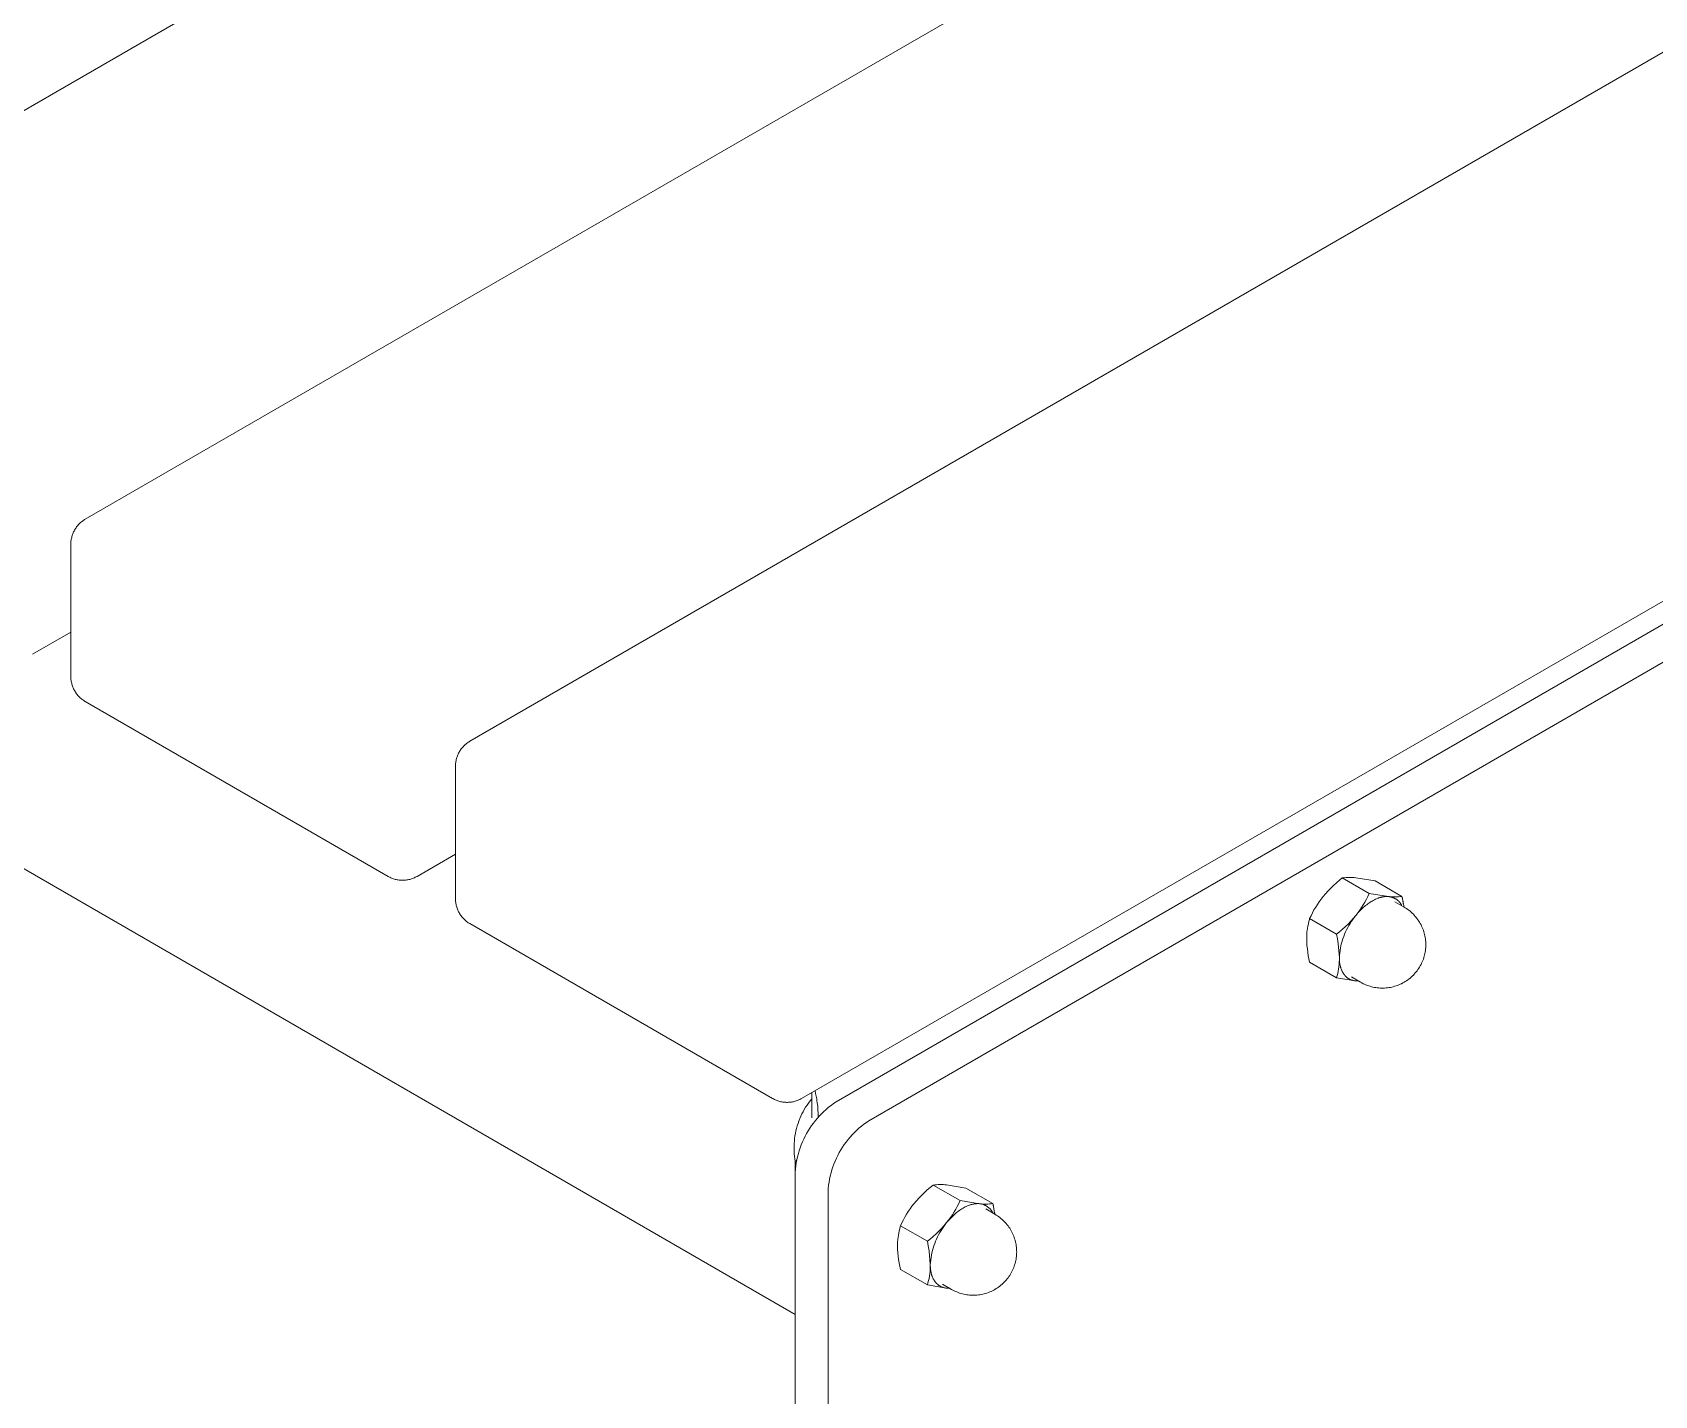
# Model space of a CAD drawing. Header units: millimetres. Extents: x -402 to 3954, y -41 to 3282.
# Drawn here: x 3569.5 to 3750.9, y 1122.4 to 1274.8 of the extents above; entities that cross this region are included whole.
import ezdxf

# ---------------------------------------------------------------- set-up
doc = ezdxf.new("R2010")
doc.units = ezdxf.units.MM
doc.layers.add('ZANO_R', color=7, linetype='Continuous', lineweight=0)

msp = doc.modelspace()

# ---------------------------------------------------------------- linework, layer by layer
at = {"layer": 'ZANO_R'}
for p, q in [((2840.56, 1601.57), (3654.8, 1131.47)), ((3532.42, 1245.19), (3733.69, 1361.4)), ((3575.41, 1220.37), (3776.69, 1336.57)), ((3618.41, 1195.54), (3819.69, 1311.74)), ((3856.77, 1271.81), (3655.5, 1155.6)), ((3659.37, 1155.24), (3860.64, 1271.44)), ((3864.3, 1269.33), (3663.03, 1153.12)), ((3574.02, 1218.74), (3574.06, 1218.84)), ((3574.06, 1218.84), (3574.1, 1218.94)), ((3574.1, 1218.94), (3574.15, 1219.04)), ((3574.15, 1219.04), (3574.2, 1219.13)), ((3574.2, 1219.13), (3574.26, 1219.23)), ((3574.26, 1219.23), (3574.32, 1219.32)), ((3574.32, 1219.32), (3574.38, 1219.41)), ((3574.38, 1219.41), (3574.44, 1219.5)), ((3574.44, 1219.5), (3574.51, 1219.59)), ((3574.51, 1219.59), (3574.58, 1219.67)), ((3574.58, 1219.67), (3574.65, 1219.75)), ((3574.65, 1219.75), (3574.73, 1219.83)), ((3574.73, 1219.83), (3574.8, 1219.91)), ((3574.8, 1219.91), (3574.88, 1219.98)), ((3574.88, 1219.98), (3574.97, 1220.05)), ((3574.97, 1220.05), (3575.05, 1220.12)), ((3575.05, 1220.12), (3575.14, 1220.19)), ((3575.14, 1220.19), (3575.23, 1220.25)), ((3575.23, 1220.25), (3575.32, 1220.31)), ((3575.32, 1220.31), (3575.41, 1220.37)), ((3573.8, 1217.78), (3573.81, 1217.89)), ((3573.8, 1217.67), (3573.8, 1217.78)), ((3573.8, 1217.56), (3573.8, 1217.67)), ((3573.8, 1202.77), (3573.8, 1217.56)), ((3573.81, 1217.89), (3573.83, 1218)), ((3573.83, 1218), (3573.84, 1218.11)), ((3573.84, 1218.11), (3573.86, 1218.22)), ((3573.86, 1218.22), (3573.89, 1218.32)), ((3573.89, 1218.32), (3573.91, 1218.43)), ((3573.91, 1218.43), (3573.95, 1218.53)), ((3573.95, 1218.53), (3573.98, 1218.64)), ((3573.98, 1218.64), (3574.02, 1218.74)), ((3573.8, 1207.74), (3569.5, 1205.26)), ((3573.8, 1202.67), (3573.8, 1202.77)), ((3573.8, 1202.56), (3573.8, 1202.67)), ((3573.81, 1202.45), (3573.8, 1202.56)), ((3573.83, 1202.34), (3573.81, 1202.45)), ((3573.84, 1202.23), (3573.83, 1202.34)), ((3573.86, 1202.12), (3573.84, 1202.23)), ((3573.89, 1202.02), (3573.86, 1202.12)), ((3573.91, 1201.91), (3573.89, 1202.02)), ((3573.95, 1201.81), (3573.91, 1201.91)), ((3573.98, 1201.7), (3573.95, 1201.81)), ((3574.02, 1201.6), (3573.98, 1201.7)), ((3574.06, 1201.5), (3574.02, 1201.6)), ((3574.1, 1201.4), (3574.06, 1201.5)), ((3574.15, 1201.3), (3574.1, 1201.4)), ((3574.2, 1201.2), (3574.15, 1201.3)), ((3574.26, 1201.11), (3574.2, 1201.2)), ((3574.32, 1201.02), (3574.26, 1201.11)), ((3574.38, 1200.93), (3574.32, 1201.02)), ((3574.44, 1200.84), (3574.38, 1200.93)), ((3574.51, 1200.75), (3574.44, 1200.84)), ((3574.58, 1200.67), (3574.51, 1200.75)), ((3574.65, 1200.59), (3574.58, 1200.67)), ((3574.73, 1200.51), (3574.65, 1200.59)), ((3574.8, 1200.43), (3574.73, 1200.51)), ((3574.88, 1200.36), (3574.8, 1200.43)), ((3574.97, 1200.29), (3574.88, 1200.36)), ((3575.05, 1200.22), (3574.97, 1200.29)), ((3575.14, 1200.15), (3575.05, 1200.22)), ((3575.23, 1200.09), (3575.14, 1200.15)), ((3575.32, 1200.03), (3575.23, 1200.09)), ((3575.41, 1199.97), (3575.32, 1200.03)), ((3609.26, 1180.43), (3575.41, 1199.97)), ((3617.97, 1195.23), (3618.05, 1195.3)), ((3618.05, 1195.3), (3618.14, 1195.36)), ((3618.14, 1195.36), (3618.23, 1195.42)), ((3618.23, 1195.42), (3618.32, 1195.48)), ((3618.32, 1195.48), (3618.41, 1195.54)), ((3616.86, 1193.39), (3616.89, 1193.5)), ((3616.89, 1193.5), (3616.91, 1193.6)), ((3616.91, 1193.6), (3616.94, 1193.71)), ((3616.94, 1193.71), (3616.98, 1193.81)), ((3616.98, 1193.81), (3617.02, 1193.91)), ((3617.02, 1193.91), (3617.06, 1194.01)), ((3617.06, 1194.01), (3617.1, 1194.11)), ((3617.1, 1194.11), (3617.15, 1194.21)), ((3617.15, 1194.21), (3617.2, 1194.31)), ((3617.2, 1194.31), (3617.26, 1194.4)), ((3617.26, 1194.4), (3617.32, 1194.5)), ((3617.32, 1194.5), (3617.38, 1194.59)), ((3617.38, 1194.59), (3617.44, 1194.68)), ((3617.44, 1194.68), (3617.51, 1194.76)), ((3617.51, 1194.76), (3617.58, 1194.85)), ((3617.58, 1194.85), (3617.65, 1194.93)), ((3617.65, 1194.93), (3617.72, 1195.01)), ((3617.72, 1195.01), (3617.8, 1195.08)), ((3617.8, 1195.08), (3617.88, 1195.16)), ((3617.88, 1195.16), (3617.97, 1195.23)), ((3616.8, 1192.96), (3616.81, 1193.07)), ((3616.8, 1192.85), (3616.8, 1192.96)), ((3616.8, 1192.74), (3616.8, 1192.85)), ((3616.8, 1177.95), (3616.8, 1192.74)), ((3616.81, 1193.07), (3616.83, 1193.17)), ((3616.83, 1193.17), (3616.84, 1193.28)), ((3616.84, 1193.28), (3616.86, 1193.39)), ((3616.8, 1182.91), (3612.5, 1180.43)), ((3609.36, 1180.38), (3609.26, 1180.43)), ((3609.46, 1180.33), (3609.36, 1180.38)), ((3609.56, 1180.28), (3609.46, 1180.33)), ((3609.66, 1180.24), (3609.56, 1180.28)), ((3609.76, 1180.2), (3609.66, 1180.24)), ((3609.86, 1180.16), (3609.76, 1180.2)), ((3609.97, 1180.13), (3609.86, 1180.16)), ((3610.07, 1180.1), (3609.97, 1180.13)), ((3610.18, 1180.07), (3610.07, 1180.1)), ((3610.28, 1180.05), (3610.18, 1180.07)), ((3610.39, 1180.03), (3610.28, 1180.05)), ((3610.5, 1180.02), (3610.39, 1180.03)), ((3610.61, 1180.01), (3610.5, 1180.02)), ((3610.72, 1180), (3610.61, 1180.01)), ((3610.83, 1180), (3610.72, 1180)), ((3610.94, 1180), (3610.83, 1180)), ((3611.05, 1180), (3610.94, 1180)), ((3611.16, 1180.01), (3611.05, 1180)), ((3611.26, 1180.02), (3611.16, 1180.01)), ((3611.37, 1180.03), (3611.26, 1180.02)), ((3611.48, 1180.05), (3611.37, 1180.03)), ((3611.59, 1180.07), (3611.48, 1180.05)), ((3611.69, 1180.1), (3611.59, 1180.07)), ((3611.8, 1180.13), (3611.69, 1180.1)), ((3611.9, 1180.16), (3611.8, 1180.13)), ((3612.01, 1180.2), (3611.9, 1180.16)), ((3612.11, 1180.24), (3612.01, 1180.2)), ((3612.21, 1180.28), (3612.11, 1180.24)), ((3612.31, 1180.33), (3612.21, 1180.28)), ((3612.4, 1180.38), (3612.31, 1180.33)), ((3612.5, 1180.43), (3612.4, 1180.38)), ((3714.37, 1178.82), (3714.67, 1179.13)), ((3714.67, 1179.13), (3714.98, 1179.43)), ((3714.98, 1179.43), (3715.3, 1179.72)), ((3715.3, 1179.72), (3715.63, 1180)), ((3715.63, 1180), (3715.96, 1180.26)), ((3715.96, 1180.26), (3716.15, 1180.29)), ((3718.97, 1178.53), (3715.96, 1180.26)), ((3716.15, 1180.29), (3716.34, 1180.3)), ((3716.34, 1180.3), (3716.52, 1180.32)), ((3716.52, 1180.32), (3716.71, 1180.32)), ((3716.71, 1180.32), (3716.9, 1180.32)), ((3716.9, 1180.32), (3717.09, 1180.32)), ((3717.09, 1180.32), (3717.28, 1180.31)), ((3717.28, 1180.31), (3717.47, 1180.29)), ((3717.47, 1180.29), (3719.62, 1179.94)), ((3719.62, 1179.94), (3722.63, 1178.2)), ((3616.8, 1177.84), (3616.8, 1177.95)), ((3616.8, 1177.73), (3616.8, 1177.84)), ((3616.81, 1177.62), (3616.8, 1177.73)), ((3616.83, 1177.51), (3616.81, 1177.62)), ((3616.84, 1177.41), (3616.83, 1177.51)), ((3616.86, 1177.3), (3616.84, 1177.41)), ((3616.89, 1177.19), (3616.86, 1177.3)), ((3616.91, 1177.09), (3616.89, 1177.19)), ((3712.98, 1176.99), (3713.17, 1177.3)), ((3713.17, 1177.3), (3713.37, 1177.59)), ((3713.37, 1177.59), (3713.59, 1177.89)), ((3713.59, 1177.89), (3713.81, 1178.18)), ((3713.81, 1178.18), (3714.08, 1178.5)), ((3714.08, 1178.5), (3714.37, 1178.82)), ((3718.29, 1177.25), (3718.1, 1176.94)), ((3718.48, 1177.56), (3718.29, 1177.25)), ((3718.45, 1177.08), (3718.57, 1177.18)), ((3718.65, 1177.88), (3718.48, 1177.56)), ((3718.57, 1177.18), (3718.69, 1177.27)), ((3718.81, 1178.2), (3718.65, 1177.88)), ((3718.69, 1177.27), (3718.81, 1177.37)), ((3718.97, 1178.53), (3718.81, 1178.2)), ((3718.81, 1177.37), (3718.93, 1177.45)), ((3718.93, 1177.45), (3719.05, 1177.53)), ((3721.12, 1178.18), (3718.97, 1178.53)), ((3719.05, 1177.53), (3719.17, 1177.61)), ((3719.17, 1177.61), (3719.29, 1177.68)), ((3719.29, 1177.68), (3719.42, 1177.75)), ((3719.42, 1177.75), (3719.54, 1177.82)), ((3719.54, 1177.82), (3719.66, 1177.88)), ((3719.66, 1177.88), (3719.78, 1177.93)), ((3719.78, 1177.93), (3719.9, 1177.98)), ((3719.9, 1177.98), (3719.96, 1178)), ((3719.96, 1178), (3720.02, 1178.02)), ((3720.02, 1178.02), (3720.08, 1178.04)), ((3720.08, 1178.04), (3720.14, 1178.06)), ((3720.14, 1178.06), (3720.2, 1178.08)), ((3720.2, 1178.08), (3720.26, 1178.09)), ((3720.26, 1178.09), (3720.32, 1178.11)), ((3720.32, 1178.11), (3720.37, 1178.12)), ((3720.37, 1178.12), (3720.43, 1178.13)), ((3720.43, 1178.13), (3720.49, 1178.14)), ((3720.49, 1178.14), (3720.54, 1178.15)), ((3720.54, 1178.15), (3720.6, 1178.16)), ((3720.6, 1178.16), (3720.65, 1178.17)), ((3720.65, 1178.17), (3720.71, 1178.17)), ((3720.71, 1178.17), (3720.76, 1178.18)), ((3720.76, 1178.18), (3720.82, 1178.18)), ((3720.82, 1178.18), (3720.87, 1178.18)), ((3720.87, 1178.18), (3720.92, 1178.18)), ((3720.92, 1178.18), (3720.97, 1178.18)), ((3720.97, 1178.18), (3721.02, 1178.18)), ((3721.02, 1178.18), (3721.07, 1178.18)), ((3721.07, 1178.18), (3721.12, 1178.18)), ((3721.31, 1178.16), (3721.12, 1178.18)), ((3721.12, 1178.18), (3721.19, 1178.17)), ((3721.19, 1178.17), (3721.25, 1178.16)), ((3721.25, 1178.16), (3721.31, 1178.15)), ((3721.5, 1178.15), (3721.31, 1178.16)), ((3721.31, 1178.15), (3721.37, 1178.14)), ((3721.37, 1178.14), (3721.43, 1178.12)), ((3721.43, 1178.12), (3721.49, 1178.11)), ((3721.49, 1178.11), (3721.55, 1178.09)), ((3721.69, 1178.14), (3721.5, 1178.15)), ((3721.55, 1178.09), (3721.6, 1178.07)), ((3721.6, 1178.07), (3721.66, 1178.05)), ((3721.66, 1178.05), (3721.72, 1178.02)), ((3721.88, 1178.14), (3721.69, 1178.14)), ((3721.72, 1178.02), (3721.77, 1178)), ((3721.77, 1178), (3721.83, 1177.97)), ((3721.83, 1177.97), (3721.88, 1177.94)), ((3722.86, 1177), (3721.84, 1177.6)), ((3722.07, 1178.15), (3721.88, 1178.14)), ((3721.88, 1177.94), (3721.93, 1177.91)), ((3721.93, 1177.91), (3721.99, 1177.88)), ((3721.99, 1177.88), (3722.04, 1177.84)), ((3722.04, 1177.84), (3722.09, 1177.8)), ((3722.25, 1178.16), (3722.07, 1178.15)), ((3722.09, 1177.8), (3722.13, 1177.77)), ((3722.13, 1177.77), (3722.18, 1177.73)), ((3722.18, 1177.73), (3722.23, 1177.69)), ((3722.23, 1177.69), (3722.27, 1177.64)), ((3722.44, 1178.18), (3722.25, 1178.16)), ((3722.27, 1177.64), (3722.31, 1177.6)), ((3722.31, 1177.6), (3722.35, 1177.55)), ((3722.35, 1177.55), (3722.39, 1177.5)), ((3722.39, 1177.5), (3722.43, 1177.46)), ((3722.43, 1177.46), (3722.47, 1177.41)), ((3722.63, 1178.2), (3722.44, 1178.18)), ((3722.47, 1177.41), (3722.5, 1177.36)), ((3722.5, 1177.36), (3722.53, 1177.3)), ((3722.53, 1177.3), (3722.56, 1177.25)), ((3722.56, 1177.25), (3722.59, 1177.2)), ((3722.59, 1177.2), (3722.62, 1177.14)), ((3722.63, 1178.2), (3722.65, 1178.1)), ((3722.66, 1178.03), (3722.65, 1178.1)), ((3722.66, 1178.03), (3722.67, 1177.99)), ((3722.68, 1177.95), (3722.67, 1177.99)), ((3722.68, 1177.95), (3722.69, 1177.88)), ((3722.7, 1177.86), (3722.69, 1177.88)), ((3722.7, 1177.86), (3722.72, 1177.77)), ((3722.73, 1177.69), (3722.72, 1177.77)), ((3722.73, 1177.69), (3722.74, 1177.66)), ((3722.75, 1177.61), (3722.74, 1177.66)), ((3722.75, 1177.61), (3722.78, 1177.41)), ((3722.79, 1177.36), (3722.78, 1177.41)), ((3722.79, 1177.36), (3722.83, 1177.14)), ((3722.83, 1177.11), (3722.83, 1177.14)), ((3722.83, 1177.11), (3722.84, 1177.07)), ((3616.94, 1176.98), (3616.91, 1177.09)), ((3616.98, 1176.88), (3616.94, 1176.98)), ((3617.02, 1176.77), (3616.98, 1176.88)), ((3617.06, 1176.67), (3617.02, 1176.77)), ((3617.1, 1176.57), (3617.06, 1176.67)), ((3617.15, 1176.48), (3617.1, 1176.57)), ((3617.2, 1176.38), (3617.15, 1176.48)), ((3617.26, 1176.28), (3617.2, 1176.38)), ((3617.32, 1176.19), (3617.26, 1176.28)), ((3617.38, 1176.1), (3617.32, 1176.19)), ((3617.44, 1176.01), (3617.38, 1176.1)), ((3617.51, 1175.93), (3617.44, 1176.01)), ((3617.58, 1175.84), (3617.51, 1175.93)), ((3617.65, 1175.76), (3617.58, 1175.84)), ((3617.72, 1175.68), (3617.65, 1175.76)), ((3617.8, 1175.6), (3617.72, 1175.68)), ((3617.88, 1175.53), (3617.8, 1175.6)), ((3617.97, 1175.46), (3617.88, 1175.53)), ((3618.05, 1175.39), (3617.97, 1175.46)), ((3618.14, 1175.33), (3618.05, 1175.39)), ((3618.23, 1175.26), (3618.14, 1175.33)), ((3712.16, 1175.13), (3712.21, 1175.38)), ((3712.21, 1175.38), (3712.28, 1175.63)), ((3712.28, 1175.65), (3712.3, 1175.71)), ((3712.28, 1175.63), (3712.28, 1175.65)), ((3712.3, 1175.71), (3712.46, 1176.04)), ((3712.3, 1175.71), (3715.31, 1173.97)), ((3712.46, 1176.04), (3712.62, 1176.36)), ((3712.62, 1176.36), (3712.79, 1176.68)), ((3712.79, 1176.68), (3712.98, 1176.99)), ((3716.9, 1175.42), (3716.6, 1175.11)), ((3716.83, 1175.18), (3716.98, 1175.41)), ((3717.19, 1175.73), (3716.9, 1175.42)), ((3716.98, 1175.41), (3717.13, 1175.63)), ((3717.13, 1175.63), (3717.3, 1175.85)), ((3717.47, 1176.06), (3717.19, 1175.73)), ((3717.3, 1175.85), (3717.47, 1176.06)), ((3717.69, 1176.35), (3717.47, 1176.06)), ((3717.47, 1176.06), (3717.57, 1176.18)), ((3717.57, 1176.18), (3717.67, 1176.31)), ((3717.67, 1176.31), (3717.77, 1176.42)), ((3717.9, 1176.64), (3717.69, 1176.35)), ((3717.77, 1176.42), (3717.88, 1176.54)), ((3717.88, 1176.54), (3717.99, 1176.65)), ((3718.1, 1176.94), (3717.9, 1176.64)), ((3717.99, 1176.65), (3718.1, 1176.77)), ((3718.1, 1176.77), (3718.22, 1176.87)), ((3718.22, 1176.87), (3718.33, 1176.98)), ((3718.33, 1176.98), (3718.45, 1177.08)), ((3722.84, 1177.03), (3722.84, 1177.07)), ((3722.84, 1177.03), (3722.84, 1177.01)), ((3722.86, 1177), (3723, 1176.92)), ((3723, 1176.92), (3723.14, 1176.83)), ((3723.14, 1176.83), (3723.28, 1176.73)), ((3723.28, 1176.73), (3723.41, 1176.64)), ((3723.41, 1176.64), (3723.54, 1176.53)), ((3723.54, 1176.53), (3723.66, 1176.43)), ((3723.66, 1176.43), (3723.78, 1176.32)), ((3723.78, 1176.32), (3723.9, 1176.2)), ((3723.9, 1176.2), (3724.01, 1176.08)), ((3724.01, 1176.08), (3724.12, 1175.96)), ((3724.12, 1175.96), (3724.22, 1175.83)), ((3724.22, 1175.83), (3724.32, 1175.7)), ((3724.32, 1175.7), (3724.42, 1175.57)), ((3724.42, 1175.57), (3724.51, 1175.43)), ((3724.51, 1175.43), (3724.6, 1175.3)), ((3724.6, 1175.3), (3724.68, 1175.15)), ((3618.32, 1175.2), (3618.23, 1175.26)), ((3618.41, 1175.15), (3618.32, 1175.2)), ((3652.26, 1155.6), (3618.41, 1175.15)), ((3711.98, 1173.66), (3711.99, 1173.9)), ((3711.98, 1173.46), (3711.98, 1173.66)), ((3711.99, 1173.9), (3712, 1174.14)), ((3712, 1174.14), (3712.01, 1174.21)), ((3712.01, 1174.21), (3712.04, 1174.43)), ((3712.04, 1174.43), (3712.07, 1174.66)), ((3712.07, 1174.66), (3712.1, 1174.88)), ((3712.1, 1174.88), (3712.16, 1175.13)), ((3715.64, 1174.24), (3715.31, 1173.97)), ((3715.31, 1173.97), (3715.42, 1173.45)), ((3715.97, 1174.52), (3715.64, 1174.24)), ((3715.95, 1173.21), (3716.03, 1173.47)), ((3716.29, 1174.81), (3715.97, 1174.52)), ((3716.03, 1173.47), (3716.12, 1173.73)), ((3716.12, 1173.73), (3716.22, 1173.98)), ((3716.22, 1173.98), (3716.32, 1174.23)), ((3716.6, 1175.11), (3716.29, 1174.81)), ((3716.32, 1174.23), (3716.44, 1174.47)), ((3716.44, 1174.47), (3716.56, 1174.71)), ((3716.56, 1174.71), (3716.69, 1174.95)), ((3716.69, 1174.95), (3716.83, 1175.18)), ((3724.68, 1175.15), (3724.76, 1175.01)), ((3724.76, 1175.01), (3724.83, 1174.86)), ((3724.83, 1174.86), (3724.9, 1174.71)), ((3724.9, 1174.71), (3724.96, 1174.56)), ((3724.96, 1174.56), (3725.02, 1174.41)), ((3725.02, 1174.41), (3725.07, 1174.25)), ((3725.07, 1174.25), (3725.11, 1174.09)), ((3725.11, 1174.09), (3725.16, 1173.94)), ((3725.16, 1173.94), (3725.19, 1173.78)), ((3725.19, 1173.78), (3725.22, 1173.61)), ((3725.22, 1173.61), (3725.25, 1173.45)), ((3711.99, 1173.08), (3711.98, 1173.46)), ((3712.01, 1172.7), (3711.99, 1173.08)), ((3712.05, 1172.32), (3712.01, 1172.7)), ((3712.09, 1171.95), (3712.05, 1172.32)), ((3712.15, 1171.57), (3712.09, 1171.95)), ((3715.42, 1173.45), (3715.51, 1172.92)), ((3715.51, 1172.92), (3715.51, 1172.88)), ((3715.51, 1172.88), (3715.51, 1172.87)), ((3715.51, 1172.87), (3715.63, 1171.42)), ((3715.65, 1171.62), (3715.68, 1171.89)), ((3715.68, 1171.89), (3715.72, 1172.15)), ((3715.72, 1172.15), (3715.76, 1172.42)), ((3715.76, 1172.42), (3715.81, 1172.69)), ((3715.81, 1172.69), (3715.88, 1172.95)), ((3715.88, 1172.95), (3715.95, 1173.21)), ((3725.16, 1171.66), (3725.11, 1171.5)), ((3725.19, 1171.82), (3725.16, 1171.66)), ((3725.22, 1171.98), (3725.19, 1171.82)), ((3725.25, 1172.15), (3725.22, 1171.98)), ((3725.25, 1173.45), (3725.27, 1173.29)), ((3725.27, 1172.31), (3725.25, 1172.15)), ((3725.27, 1173.29), (3725.28, 1173.13)), ((3725.28, 1172.47), (3725.27, 1172.31)), ((3725.28, 1173.13), (3725.29, 1172.96)), ((3725.29, 1172.64), (3725.28, 1172.47)), ((3725.29, 1172.96), (3725.29, 1172.8)), ((3725.29, 1172.8), (3725.29, 1172.64)), ((3712.22, 1171.2), (3712.15, 1171.57)), ((3712.3, 1170.83), (3712.22, 1171.2)), ((3712.3, 1170.83), (3715.31, 1169.1)), ((3715.53, 1170.08), (3715.49, 1169.83)), ((3715.57, 1170.33), (3715.53, 1170.08)), ((3715.6, 1170.59), (3715.57, 1170.33)), ((3715.62, 1170.84), (3715.6, 1170.59)), ((3715.63, 1171.09), (3715.62, 1170.84)), ((3715.63, 1171.42), (3715.64, 1171.35)), ((3715.64, 1171.35), (3715.63, 1171.09)), ((3715.64, 1171.35), (3715.65, 1171.62)), ((3715.64, 1171.21), (3715.64, 1171.35)), ((3715.64, 1171.08), (3715.64, 1171.21)), ((3715.65, 1170.96), (3715.64, 1171.08)), ((3715.66, 1170.83), (3715.65, 1170.96)), ((3715.68, 1170.7), (3715.66, 1170.83)), ((3715.7, 1170.58), (3715.68, 1170.7)), ((3715.71, 1170.52), (3715.7, 1170.58)), ((3715.73, 1170.46), (3715.71, 1170.52)), ((3715.74, 1170.4), (3715.73, 1170.46)), ((3715.76, 1170.34), (3715.74, 1170.4)), ((3715.77, 1170.28), (3715.76, 1170.34)), ((3715.79, 1170.23), (3715.77, 1170.28)), ((3715.81, 1170.17), (3715.79, 1170.23)), ((3715.82, 1170.11), (3715.81, 1170.17)), ((3715.84, 1170.06), (3715.82, 1170.11)), ((3715.87, 1170), (3715.84, 1170.06)), ((3715.89, 1169.95), (3715.87, 1170)), ((3715.91, 1169.9), (3715.89, 1169.95)), ((3715.93, 1169.85), (3715.91, 1169.9)), ((3715.96, 1169.8), (3715.93, 1169.85)), ((3724.32, 1169.89), (3724.22, 1169.76)), ((3724.42, 1170.03), (3724.32, 1169.89)), ((3724.51, 1170.16), (3724.42, 1170.03)), ((3724.6, 1170.3), (3724.51, 1170.16)), ((3724.68, 1170.44), (3724.6, 1170.3)), ((3724.76, 1170.59), (3724.68, 1170.44)), ((3724.83, 1170.74), (3724.76, 1170.59)), ((3724.9, 1170.89), (3724.83, 1170.74)), ((3724.96, 1171.04), (3724.9, 1170.89)), ((3725.02, 1171.19), (3724.96, 1171.04)), ((3725.07, 1171.35), (3725.02, 1171.19)), ((3725.11, 1171.5), (3725.07, 1171.35)), ((3715.38, 1169.34), (3715.31, 1169.1)), ((3715.31, 1169.1), (3717.42, 1168.75)), ((3715.44, 1169.59), (3715.38, 1169.34)), ((3715.49, 1169.83), (3715.44, 1169.59)), ((3715.98, 1169.75), (3715.96, 1169.8)), ((3716.01, 1169.7), (3715.98, 1169.75)), ((3716.04, 1169.65), (3716.01, 1169.7)), ((3716.07, 1169.61), (3716.04, 1169.65)), ((3716.1, 1169.56), (3716.07, 1169.61)), ((3716.13, 1169.52), (3716.1, 1169.56)), ((3716.16, 1169.47), (3716.13, 1169.52)), ((3716.19, 1169.43), (3716.16, 1169.47)), ((3716.22, 1169.39), (3716.19, 1169.43)), ((3716.26, 1169.35), (3716.22, 1169.39)), ((3716.29, 1169.31), (3716.26, 1169.35)), ((3716.32, 1169.28), (3716.29, 1169.31)), ((3716.36, 1169.24), (3716.32, 1169.28)), ((3716.4, 1169.2), (3716.36, 1169.24)), ((3716.44, 1169.17), (3716.4, 1169.2)), ((3716.47, 1169.14), (3716.44, 1169.17)), ((3716.51, 1169.11), (3716.47, 1169.14)), ((3716.55, 1169.08), (3716.51, 1169.11)), ((3716.59, 1169.05), (3716.55, 1169.08)), ((3716.63, 1169.02), (3716.59, 1169.05)), ((3716.68, 1169), (3716.63, 1169.02)), ((3716.72, 1168.97), (3716.68, 1169)), ((3716.76, 1168.95), (3716.72, 1168.97)), ((3716.81, 1168.92), (3716.76, 1168.95)), ((3716.85, 1168.9), (3716.81, 1168.92)), ((3716.89, 1168.88), (3716.85, 1168.9)), ((3716.94, 1168.87), (3716.89, 1168.88)), ((3716.99, 1168.85), (3716.94, 1168.87)), ((3718.01, 1168.6), (3716.98, 1169.19)), ((3717.03, 1168.83), (3716.99, 1168.85)), ((3717.08, 1168.82), (3717.03, 1168.83)), ((3717.13, 1168.8), (3717.08, 1168.82)), ((3717.17, 1168.79), (3717.13, 1168.8)), ((3717.22, 1168.78), (3717.17, 1168.79)), ((3717.27, 1168.77), (3717.22, 1168.78)), ((3717.32, 1168.76), (3717.27, 1168.77)), ((3717.37, 1168.75), (3717.32, 1168.76)), ((3717.42, 1168.75), (3717.37, 1168.75)), ((3717.47, 1168.74), (3717.42, 1168.75)), ((3717.54, 1168.74), (3717.47, 1168.74)), ((3717.51, 1168.74), (3717.8, 1168.72)), ((3717.62, 1168.74), (3717.54, 1168.74)), ((3717.69, 1168.74), (3717.62, 1168.74)), ((3717.77, 1168.74), (3717.69, 1168.74)), ((3718.16, 1168.52), (3718.01, 1168.6)), ((3718.3, 1168.44), (3718.16, 1168.52)), ((3718.45, 1168.37), (3718.3, 1168.44)), ((3718.6, 1168.31), (3718.45, 1168.37)), ((3718.75, 1168.25), (3718.6, 1168.31)), ((3718.91, 1168.19), (3718.75, 1168.25)), ((3719.06, 1168.15), (3718.91, 1168.19)), ((3719.22, 1168.1), (3719.06, 1168.15)), ((3719.38, 1168.06), (3719.22, 1168.1)), ((3719.54, 1168.03), (3719.38, 1168.06)), ((3719.7, 1168), (3719.54, 1168.03)), ((3721.33, 1168.03), (3721.17, 1168)), ((3721.5, 1168.06), (3721.33, 1168.03)), ((3721.65, 1168.1), (3721.5, 1168.06)), ((3721.81, 1168.15), (3721.65, 1168.1)), ((3721.97, 1168.19), (3721.81, 1168.15)), ((3722.12, 1168.25), (3721.97, 1168.19)), ((3722.28, 1168.31), (3722.12, 1168.25)), ((3722.43, 1168.37), (3722.28, 1168.31)), ((3722.58, 1168.44), (3722.43, 1168.37)), ((3722.72, 1168.52), (3722.58, 1168.44)), ((3722.86, 1168.6), (3722.72, 1168.52)), ((3723, 1168.68), (3722.86, 1168.6)), ((3723.14, 1168.77), (3723, 1168.68)), ((3723.28, 1168.86), (3723.14, 1168.77)), ((3723.41, 1168.96), (3723.28, 1168.86)), ((3723.54, 1169.06), (3723.41, 1168.96)), ((3723.66, 1169.17), (3723.54, 1169.06)), ((3723.78, 1169.28), (3723.66, 1169.17)), ((3723.9, 1169.4), (3723.78, 1169.28)), ((3724.01, 1169.52), (3723.9, 1169.4)), ((3724.12, 1169.64), (3724.01, 1169.52)), ((3724.22, 1169.76), (3724.12, 1169.64)), ((3719.87, 1167.98), (3719.7, 1168)), ((3720.03, 1167.96), (3719.87, 1167.98)), ((3720.19, 1167.95), (3720.03, 1167.96)), ((3720.36, 1167.95), (3720.19, 1167.95)), ((3720.52, 1167.95), (3720.36, 1167.95)), ((3720.68, 1167.95), (3720.52, 1167.95)), ((3720.85, 1167.96), (3720.68, 1167.95)), ((3721.01, 1167.98), (3720.85, 1167.96)), ((3721.17, 1168), (3721.01, 1167.98)), ((3652.36, 1155.55), (3652.26, 1155.6)), ((3652.46, 1155.5), (3652.36, 1155.55)), ((3652.56, 1155.46), (3652.46, 1155.5)), ((3652.66, 1155.41), (3652.56, 1155.46)), ((3652.76, 1155.37), (3652.66, 1155.41)), ((3652.86, 1155.34), (3652.76, 1155.37)), ((3652.97, 1155.3), (3652.86, 1155.34)), ((3654.9, 1155.34), (3654.8, 1155.3)), ((3655, 1155.37), (3654.9, 1155.34)), ((3655.11, 1155.41), (3655, 1155.37)), ((3655.21, 1155.46), (3655.11, 1155.41)), ((3655.31, 1155.5), (3655.21, 1155.46)), ((3655.4, 1155.55), (3655.31, 1155.5)), ((3655.5, 1155.6), (3655.4, 1155.55)), ((3656.45, 1155.33), (3656.63, 1155.55)), ((3656.63, 1155.55), (3656.63, 1156.26)), ((3656.63, 1155.55), (3656.63, 1153.44)), ((3657, 1156.47), (3657.07, 1156.17)), ((3657.07, 1156.17), (3657.13, 1155.86)), ((3657.13, 1155.86), (3657.19, 1155.56)), ((3657.19, 1155.56), (3657.22, 1155.34)), ((3657.22, 1155.34), (3657.25, 1155.12)), ((3653.07, 1155.27), (3652.97, 1155.3)), ((3653.18, 1155.25), (3653.07, 1155.27)), ((3653.28, 1155.23), (3653.18, 1155.25)), ((3653.39, 1155.21), (3653.28, 1155.23)), ((3653.5, 1155.19), (3653.39, 1155.21)), ((3653.61, 1155.18), (3653.5, 1155.19)), ((3653.72, 1155.18), (3653.61, 1155.18)), ((3653.83, 1155.17), (3653.72, 1155.18)), ((3653.94, 1155.17), (3653.83, 1155.17)), ((3654.05, 1155.18), (3653.94, 1155.17)), ((3654.15, 1155.18), (3654.05, 1155.18)), ((3654.26, 1155.19), (3654.15, 1155.18)), ((3654.37, 1155.21), (3654.26, 1155.19)), ((3654.48, 1155.23), (3654.37, 1155.21)), ((3654.59, 1155.25), (3654.48, 1155.23)), ((3654.69, 1155.27), (3654.59, 1155.25)), ((3654.8, 1155.3), (3654.69, 1155.27)), ((3655.3, 1153.36), (3655.41, 1153.62)), ((3655.41, 1153.62), (3655.53, 1153.88)), ((3655.53, 1153.88), (3655.66, 1154.13)), ((3655.66, 1154.13), (3655.8, 1154.38)), ((3655.8, 1154.38), (3655.95, 1154.63)), ((3655.95, 1154.63), (3656.11, 1154.87)), ((3656.11, 1154.87), (3656.27, 1155.1)), ((3656.27, 1155.1), (3656.45, 1155.33)), ((3657.25, 1155.12), (3657.3, 1154.73)), ((3657.5, 1153.67), (3657.27, 1153.41)), ((3657.3, 1154.73), (3657.33, 1154.33)), ((3657.33, 1154.33), (3657.35, 1153.93)), ((3657.35, 1153.93), (3657.36, 1153.54)), ((3657.75, 1153.92), (3657.5, 1153.67)), ((3658, 1154.16), (3657.75, 1153.92)), ((3658.26, 1154.39), (3658, 1154.16)), ((3658.52, 1154.62), (3658.26, 1154.39)), ((3658.8, 1154.83), (3658.52, 1154.62)), ((3659.08, 1155.04), (3658.8, 1154.83)), ((3659.37, 1155.24), (3659.08, 1155.04)), ((3654.76, 1151.43), (3654.81, 1151.71)), ((3654.81, 1151.71), (3654.86, 1151.99)), ((3654.86, 1151.99), (3654.93, 1152.27)), ((3654.93, 1152.27), (3655.01, 1152.55)), ((3655.01, 1152.55), (3655.1, 1152.82)), ((3655.1, 1152.82), (3655.19, 1153.09)), ((3655.19, 1153.09), (3655.3, 1153.36)), ((3656.24, 1152), (3656.06, 1151.7)), ((3656.43, 1152.29), (3656.24, 1152)), ((3656.62, 1152.58), (3656.43, 1152.29)), ((3656.83, 1152.86), (3656.62, 1152.58)), ((3657.04, 1153.14), (3656.83, 1152.86)), ((3657.27, 1153.41), (3657.04, 1153.14)), ((3661.15, 1151.54), (3661.4, 1151.8)), ((3661.4, 1151.8), (3661.65, 1152.04)), ((3661.65, 1152.04), (3661.91, 1152.28)), ((3661.91, 1152.28), (3662.18, 1152.5)), ((3662.18, 1152.5), (3662.45, 1152.72)), ((3662.45, 1152.72), (3662.74, 1152.93)), ((3662.74, 1152.93), (3663.03, 1153.12)), ((3654.66, 1150.29), (3654.67, 1150.58)), ((3654.66, 1150), (3654.66, 1150.29)), ((3654.66, 1149.72), (3654.66, 1150)), ((3654.67, 1150.58), (3654.69, 1150.86)), ((3654.69, 1150.86), (3654.72, 1151.15)), ((3654.72, 1151.15), (3654.76, 1151.43)), ((3655.35, 1150.1), (3655.24, 1149.77)), ((3655.47, 1150.43), (3655.35, 1150.1)), ((3655.6, 1150.75), (3655.47, 1150.43)), ((3655.74, 1151.07), (3655.6, 1150.75)), ((3655.9, 1151.39), (3655.74, 1151.07)), ((3656.06, 1151.7), (3655.9, 1151.39)), ((3659.88, 1149.86), (3660.07, 1150.16)), ((3660.07, 1150.16), (3660.27, 1150.45)), ((3660.27, 1150.45), (3660.47, 1150.73)), ((3660.47, 1150.73), (3660.69, 1151.01)), ((3660.69, 1151.01), (3660.92, 1151.28)), ((3660.92, 1151.28), (3661.15, 1151.54)), ((3654.68, 1149.43), (3654.66, 1149.72)), ((3654.71, 1149.15), (3654.68, 1149.43)), ((3654.75, 1148.86), (3654.71, 1149.15)), ((3654.8, 1148.58), (3654.75, 1148.86)), ((3654.8, 1148.58), (3654.93, 1148.66)), ((3654.8, 1147.31), (3654.8, 1148.58)), ((3654.91, 1148.41), (3654.86, 1148.07)), ((3654.98, 1148.76), (3654.91, 1148.41)), ((3655.05, 1149.1), (3654.98, 1148.76)), ((3655.14, 1149.44), (3655.05, 1149.1)), ((3655.24, 1149.77), (3655.14, 1149.44)), ((3658.99, 1147.95), (3659.11, 1148.28)), ((3659.11, 1148.28), (3659.25, 1148.61)), ((3659.25, 1148.61), (3659.39, 1148.93)), ((3659.39, 1148.93), (3659.54, 1149.25)), ((3659.54, 1149.25), (3659.71, 1149.56)), ((3659.71, 1149.56), (3659.88, 1149.86)), ((3654.82, 1147.72), (3654.8, 1147.37)), ((3654.8, 939.2), (3654.8, 1147.31)), ((3654.86, 1148.07), (3654.82, 1147.72)), ((3658.57, 1146.25), (3658.63, 1146.6)), ((3658.63, 1146.6), (3658.7, 1146.94)), ((3658.7, 1146.94), (3658.79, 1147.28)), ((3658.79, 1147.28), (3658.89, 1147.62)), ((3658.89, 1147.62), (3658.99, 1147.95)), ((3658.46, 1145.2), (3658.48, 1145.55)), ((3658.46, 1145.2), (3658.46, 937.09)), ((3658.48, 1145.55), (3658.52, 1145.9)), ((3658.52, 1145.9), (3658.57, 1146.25)), ((3668.34, 1144.17), (3668.63, 1144.49)), ((3668.63, 1144.49), (3668.93, 1144.8)), ((3668.93, 1144.8), (3669.24, 1145.1)), ((3669.24, 1145.1), (3669.55, 1145.38)), ((3669.55, 1145.38), (3669.88, 1145.66)), ((3669.88, 1145.66), (3670.22, 1145.93)), ((3670.22, 1145.93), (3670.41, 1145.95)), ((3673.22, 1144.19), (3670.22, 1145.93)), ((3670.41, 1145.95), (3670.59, 1145.97)), ((3670.59, 1145.97), (3670.78, 1145.98)), ((3670.78, 1145.98), (3670.97, 1145.99)), ((3670.97, 1145.99), (3671.16, 1145.99)), ((3671.16, 1145.99), (3671.35, 1145.98)), ((3671.35, 1145.98), (3671.53, 1145.97)), ((3671.53, 1145.97), (3671.72, 1145.95)), ((3671.72, 1145.95), (3673.88, 1145.6)), ((3673.88, 1145.6), (3676.88, 1143.87)), ((3667.05, 1142.34), (3667.23, 1142.66)), ((3667.23, 1142.66), (3667.43, 1142.96)), ((3667.43, 1142.96), (3667.63, 1143.26)), ((3667.63, 1143.26), (3667.84, 1143.56)), ((3667.84, 1143.56), (3668.06, 1143.84)), ((3668.06, 1143.84), (3668.34, 1144.17)), ((3672.55, 1142.92), (3672.36, 1142.61)), ((3672.47, 1142.54), (3672.59, 1142.65)), ((3672.73, 1143.23), (3672.55, 1142.92)), ((3672.59, 1142.65), (3672.7, 1142.75)), ((3672.7, 1142.75), (3672.82, 1142.85)), ((3672.91, 1143.54), (3672.73, 1143.23)), ((3672.82, 1142.85), (3672.94, 1142.94)), ((3673.07, 1143.87), (3672.91, 1143.54)), ((3672.94, 1142.94), (3673.06, 1143.03)), ((3673.06, 1143.03), (3673.18, 1143.12)), ((3673.22, 1144.19), (3673.07, 1143.87)), ((3673.18, 1143.12), (3673.31, 1143.2)), ((3675.38, 1143.84), (3673.22, 1144.19)), ((3673.31, 1143.2), (3673.43, 1143.28)), ((3673.43, 1143.28), (3673.55, 1143.35)), ((3673.55, 1143.35), (3673.67, 1143.42)), ((3673.67, 1143.42), (3673.8, 1143.48)), ((3673.8, 1143.48), (3673.92, 1143.54)), ((3673.92, 1143.54), (3674.04, 1143.6)), ((3674.04, 1143.6), (3674.16, 1143.64)), ((3674.16, 1143.64), (3674.22, 1143.67)), ((3674.22, 1143.67), (3674.28, 1143.69)), ((3674.28, 1143.69), (3674.34, 1143.71)), ((3674.34, 1143.71), (3674.4, 1143.73)), ((3674.4, 1143.73), (3674.46, 1143.74)), ((3674.46, 1143.74), (3674.51, 1143.76)), ((3674.51, 1143.76), (3674.57, 1143.77)), ((3674.57, 1143.77), (3674.63, 1143.79)), ((3674.63, 1143.79), (3674.69, 1143.8)), ((3674.69, 1143.8), (3674.74, 1143.81)), ((3674.74, 1143.81), (3674.8, 1143.82)), ((3674.8, 1143.82), (3674.86, 1143.83)), ((3674.86, 1143.83), (3674.91, 1143.83)), ((3674.91, 1143.83), (3674.96, 1143.84)), ((3674.96, 1143.84), (3675.02, 1143.84)), ((3675.02, 1143.84), (3675.07, 1143.85)), ((3675.07, 1143.85), (3675.13, 1143.85)), ((3675.13, 1143.85), (3675.18, 1143.85)), ((3675.18, 1143.85), (3675.23, 1143.85)), ((3675.23, 1143.85), (3675.28, 1143.85)), ((3675.28, 1143.85), (3675.33, 1143.85)), ((3675.33, 1143.85), (3675.38, 1143.84)), ((3675.57, 1143.82), (3675.38, 1143.84)), ((3675.38, 1143.84), (3675.44, 1143.84)), ((3675.44, 1143.84), (3675.5, 1143.83)), ((3675.5, 1143.83), (3675.56, 1143.82)), ((3675.56, 1143.82), (3675.62, 1143.81)), ((3675.76, 1143.81), (3675.57, 1143.82)), ((3675.62, 1143.81), (3675.68, 1143.79)), ((3675.68, 1143.79), (3675.74, 1143.78)), ((3675.74, 1143.78), (3675.8, 1143.76)), ((3675.94, 1143.81), (3675.76, 1143.81)), ((3675.8, 1143.76), (3675.86, 1143.74)), ((3675.86, 1143.74), (3675.92, 1143.72)), ((3675.92, 1143.72), (3675.97, 1143.69)), ((3676.13, 1143.81), (3675.94, 1143.81)), ((3675.97, 1143.69), (3676.03, 1143.67)), ((3676.03, 1143.67), (3676.08, 1143.64)), ((3676.08, 1143.64), (3676.14, 1143.61)), ((3677.12, 1142.67), (3676.09, 1143.26)), ((3676.32, 1143.81), (3676.13, 1143.81)), ((3676.14, 1143.61), (3676.19, 1143.58)), ((3676.19, 1143.58), (3676.24, 1143.54)), ((3676.24, 1143.54), (3676.29, 1143.51)), ((3676.29, 1143.51), (3676.34, 1143.47)), ((3676.51, 1143.83), (3676.32, 1143.81)), ((3676.34, 1143.47), (3676.39, 1143.43)), ((3676.39, 1143.43), (3676.44, 1143.39)), ((3676.44, 1143.39), (3676.48, 1143.35)), ((3676.48, 1143.35), (3676.53, 1143.31)), ((3676.7, 1143.84), (3676.51, 1143.83)), ((3676.53, 1143.31), (3676.57, 1143.26)), ((3676.57, 1143.26), (3676.61, 1143.22)), ((3676.61, 1143.22), (3676.65, 1143.17)), ((3676.65, 1143.17), (3676.69, 1143.12)), ((3676.69, 1143.12), (3676.72, 1143.07)), ((3676.88, 1143.87), (3676.7, 1143.84)), ((3676.72, 1143.07), (3676.76, 1143.02)), ((3676.76, 1143.02), (3676.79, 1142.97)), ((3676.79, 1142.97), (3676.82, 1142.92)), ((3676.82, 1142.92), (3676.85, 1142.86)), ((3676.85, 1142.86), (3676.88, 1142.81)), ((3676.88, 1143.87), (3676.91, 1143.76)), ((3676.92, 1143.7), (3676.91, 1143.76)), ((3676.92, 1143.7), (3676.93, 1143.66)), ((3676.94, 1143.61), (3676.93, 1143.66)), ((3676.94, 1143.61), (3676.95, 1143.55)), ((3676.95, 1143.53), (3676.95, 1143.55)), ((3676.95, 1143.53), (3676.97, 1143.44)), ((3676.99, 1143.36), (3676.97, 1143.44)), ((3676.99, 1143.36), (3676.99, 1143.32)), ((3677, 1143.28), (3676.99, 1143.32)), ((3677, 1143.28), (3677.04, 1143.08)), ((3677.05, 1143.03), (3677.04, 1143.08)), ((3677.05, 1143.03), (3677.08, 1142.81)), ((3677.09, 1142.78), (3677.08, 1142.81)), ((3677.09, 1142.78), (3677.09, 1142.74)), ((3677.1, 1142.69), (3677.09, 1142.74)), ((3677.1, 1142.69), (3677.1, 1142.68)), ((3677.12, 1142.67), (3677.26, 1142.58)), ((3666.41, 1140.8), (3666.47, 1141.05)), ((3666.47, 1141.05), (3666.54, 1141.3)), ((3666.54, 1141.31), (3666.56, 1141.38)), ((3666.54, 1141.3), (3666.54, 1141.31)), ((3666.56, 1141.38), (3666.71, 1141.7)), ((3666.56, 1141.38), (3669.56, 1139.64)), ((3666.71, 1141.7), (3666.88, 1142.03)), ((3666.88, 1142.03), (3667.05, 1142.34)), ((3671.15, 1141.08), (3670.86, 1140.77)), ((3670.95, 1140.62), (3671.09, 1140.85)), ((3671.09, 1140.85), (3671.24, 1141.08)), ((3671.44, 1141.4), (3671.15, 1141.08)), ((3671.24, 1141.08), (3671.39, 1141.3)), ((3671.39, 1141.3), (3671.55, 1141.52)), ((3671.72, 1141.73), (3671.44, 1141.4)), ((3671.55, 1141.52), (3671.72, 1141.73)), ((3671.94, 1142.02), (3671.72, 1141.73)), ((3671.72, 1141.73), (3671.82, 1141.85)), ((3671.82, 1141.85), (3671.92, 1141.97)), ((3671.92, 1141.97), (3672.03, 1142.09)), ((3672.15, 1142.31), (3671.94, 1142.02)), ((3672.03, 1142.09), (3672.14, 1142.21)), ((3672.14, 1142.21), (3672.25, 1142.32)), ((3672.36, 1142.61), (3672.15, 1142.31)), ((3672.25, 1142.32), (3672.36, 1142.43)), ((3672.36, 1142.43), (3672.47, 1142.54)), ((3677.26, 1142.58), (3677.4, 1142.49)), ((3677.4, 1142.49), (3677.53, 1142.4)), ((3677.53, 1142.4), (3677.66, 1142.3)), ((3677.66, 1142.3), (3677.79, 1142.2)), ((3677.79, 1142.2), (3677.92, 1142.09)), ((3677.92, 1142.09), (3678.04, 1141.98)), ((3678.04, 1141.98), (3678.15, 1141.87)), ((3678.15, 1141.87), (3678.27, 1141.75)), ((3678.27, 1141.75), (3678.38, 1141.63)), ((3678.38, 1141.63), (3678.48, 1141.5)), ((3678.48, 1141.5), (3678.58, 1141.37)), ((3678.58, 1141.37), (3678.68, 1141.24)), ((3678.68, 1141.24), (3678.77, 1141.1)), ((3678.77, 1141.1), (3678.85, 1140.96)), ((3678.85, 1140.96), (3678.94, 1140.82)), ((3666.23, 1139.33), (3666.24, 1139.57)), ((3666.23, 1139.13), (3666.23, 1139.33)), ((3666.24, 1138.75), (3666.23, 1139.13)), ((3666.24, 1139.57), (3666.26, 1139.81)), ((3666.26, 1139.81), (3666.27, 1139.88)), ((3666.27, 1139.88), (3666.29, 1140.1)), ((3666.29, 1140.1), (3666.32, 1140.33)), ((3666.32, 1140.33), (3666.36, 1140.55)), ((3666.36, 1140.55), (3666.41, 1140.8)), ((3669.9, 1139.91), (3669.56, 1139.64)), ((3669.56, 1139.64), (3669.67, 1139.12)), ((3669.67, 1139.12), (3669.76, 1138.59)), ((3670.23, 1140.19), (3669.9, 1139.91)), ((3670.21, 1138.88), (3670.29, 1139.14)), ((3670.55, 1140.48), (3670.23, 1140.19)), ((3670.29, 1139.14), (3670.38, 1139.39)), ((3670.38, 1139.39), (3670.47, 1139.65)), ((3670.47, 1139.65), (3670.58, 1139.89)), ((3670.86, 1140.77), (3670.55, 1140.48)), ((3670.58, 1139.89), (3670.7, 1140.14)), ((3670.7, 1140.14), (3670.82, 1140.38)), ((3670.82, 1140.38), (3670.95, 1140.62)), ((3678.94, 1140.82), (3679.01, 1140.68)), ((3679.01, 1140.68), (3679.09, 1140.53)), ((3679.09, 1140.53), (3679.15, 1140.38)), ((3679.15, 1140.38), (3679.22, 1140.23)), ((3679.22, 1140.23), (3679.27, 1140.07)), ((3679.27, 1140.07), (3679.32, 1139.92)), ((3679.32, 1139.92), (3679.37, 1139.76)), ((3679.37, 1139.76), (3679.41, 1139.6)), ((3679.41, 1139.6), (3679.45, 1139.44)), ((3679.45, 1139.44), (3679.48, 1139.28)), ((3679.48, 1139.28), (3679.5, 1139.12)), ((3679.5, 1139.12), (3679.52, 1138.96)), ((3666.27, 1138.37), (3666.24, 1138.75)), ((3666.3, 1137.99), (3666.27, 1138.37)), ((3666.35, 1137.62), (3666.3, 1137.99)), ((3666.41, 1137.24), (3666.35, 1137.62)), ((3666.48, 1136.87), (3666.41, 1137.24)), ((3669.76, 1138.59), (3669.77, 1138.55)), ((3669.77, 1138.55), (3669.77, 1138.53)), ((3669.77, 1138.53), (3669.89, 1137.09)), ((3669.89, 1137.01), (3669.91, 1137.28)), ((3669.91, 1137.28), (3669.94, 1137.55)), ((3669.94, 1137.55), (3669.97, 1137.82)), ((3669.97, 1137.82), (3670.02, 1138.09)), ((3670.02, 1138.09), (3670.07, 1138.35)), ((3670.07, 1138.35), (3670.13, 1138.62)), ((3670.13, 1138.62), (3670.21, 1138.88)), ((3679.41, 1137.33), (3679.37, 1137.17)), ((3679.45, 1137.49), (3679.41, 1137.33)), ((3679.48, 1137.65), (3679.45, 1137.49)), ((3679.5, 1137.81), (3679.48, 1137.65)), ((3679.52, 1137.98), (3679.5, 1137.81)), ((3679.52, 1138.96), (3679.54, 1138.79)), ((3679.54, 1138.14), (3679.52, 1137.98)), ((3679.54, 1138.79), (3679.54, 1138.63)), ((3679.54, 1138.63), (3679.55, 1138.47)), ((3679.55, 1138.47), (3679.54, 1138.3)), ((3679.54, 1138.3), (3679.54, 1138.14)), ((3666.56, 1136.5), (3666.48, 1136.87)), ((3666.56, 1136.5), (3669.56, 1134.76)), ((3669.75, 1135.5), (3669.69, 1135.25)), ((3669.79, 1135.75), (3669.75, 1135.5)), ((3669.83, 1136), (3669.79, 1135.75)), ((3669.86, 1136.25), (3669.83, 1136)), ((3669.88, 1136.51), (3669.86, 1136.25)), ((3669.89, 1136.76), (3669.88, 1136.51)), ((3669.89, 1137.09), (3669.89, 1137.01)), ((3669.89, 1137.01), (3669.89, 1136.76)), ((3669.89, 1136.88), (3669.89, 1137.01)), ((3669.9, 1136.75), (3669.89, 1136.88)), ((3669.91, 1136.62), (3669.9, 1136.75)), ((3669.92, 1136.5), (3669.91, 1136.62)), ((3669.94, 1136.37), (3669.92, 1136.5)), ((3669.96, 1136.25), (3669.94, 1136.37)), ((3669.97, 1136.19), (3669.96, 1136.25)), ((3669.98, 1136.13), (3669.97, 1136.19)), ((3670, 1136.07), (3669.98, 1136.13)), ((3670.01, 1136.01), (3670, 1136.07)), ((3670.03, 1135.95), (3670.01, 1136.01)), ((3670.04, 1135.89), (3670.03, 1135.95)), ((3670.06, 1135.84), (3670.04, 1135.89)), ((3670.08, 1135.78), (3670.06, 1135.84)), ((3670.1, 1135.73), (3670.08, 1135.78)), ((3670.12, 1135.67), (3670.1, 1135.73)), ((3670.14, 1135.62), (3670.12, 1135.67)), ((3670.17, 1135.57), (3670.14, 1135.62)), ((3670.19, 1135.51), (3670.17, 1135.57)), ((3670.21, 1135.46), (3670.19, 1135.51)), ((3670.24, 1135.41), (3670.21, 1135.46)), ((3670.27, 1135.37), (3670.24, 1135.41)), ((3678.48, 1135.43), (3678.38, 1135.31)), ((3678.58, 1135.56), (3678.48, 1135.43)), ((3678.68, 1135.69), (3678.58, 1135.56)), ((3678.77, 1135.83), (3678.68, 1135.69)), ((3678.85, 1135.97), (3678.77, 1135.83)), ((3678.94, 1136.11), (3678.85, 1135.97)), ((3679.01, 1136.26), (3678.94, 1136.11)), ((3679.09, 1136.4), (3679.01, 1136.26)), ((3679.15, 1136.55), (3679.09, 1136.4)), ((3679.22, 1136.7), (3679.15, 1136.55)), ((3679.27, 1136.86), (3679.22, 1136.7)), ((3679.32, 1137.01), (3679.27, 1136.86)), ((3679.37, 1137.17), (3679.32, 1137.01)), ((3669.63, 1135.01), (3669.56, 1134.76)), ((3669.56, 1134.76), (3671.67, 1134.41)), ((3669.69, 1135.25), (3669.63, 1135.01)), ((3670.29, 1135.32), (3670.27, 1135.37)), ((3670.32, 1135.27), (3670.29, 1135.32)), ((3670.35, 1135.23), (3670.32, 1135.27)), ((3670.38, 1135.18), (3670.35, 1135.23)), ((3670.41, 1135.14), (3670.38, 1135.18)), ((3670.44, 1135.1), (3670.41, 1135.14)), ((3670.48, 1135.06), (3670.44, 1135.1)), ((3670.51, 1135.02), (3670.48, 1135.06)), ((3670.55, 1134.98), (3670.51, 1135.02)), ((3670.58, 1134.94), (3670.55, 1134.98)), ((3670.62, 1134.91), (3670.58, 1134.94)), ((3670.65, 1134.87), (3670.62, 1134.91)), ((3670.69, 1134.84), (3670.65, 1134.87)), ((3670.73, 1134.81), (3670.69, 1134.84)), ((3670.77, 1134.77), (3670.73, 1134.81)), ((3670.81, 1134.74), (3670.77, 1134.77)), ((3670.85, 1134.72), (3670.81, 1134.74)), ((3670.89, 1134.69), (3670.85, 1134.72)), ((3670.93, 1134.66), (3670.89, 1134.69)), ((3670.98, 1134.64), (3670.93, 1134.66)), ((3671.02, 1134.61), (3670.98, 1134.64)), ((3671.06, 1134.59), (3671.02, 1134.61)), ((3671.11, 1134.57), (3671.06, 1134.59)), ((3671.15, 1134.55), (3671.11, 1134.57)), ((3671.2, 1134.53), (3671.15, 1134.55)), ((3671.24, 1134.51), (3671.2, 1134.53)), ((3672.27, 1134.26), (3671.24, 1134.86)), ((3671.29, 1134.5), (3671.24, 1134.51)), ((3671.33, 1134.48), (3671.29, 1134.5)), ((3671.38, 1134.47), (3671.33, 1134.48)), ((3671.43, 1134.46), (3671.38, 1134.47)), ((3671.48, 1134.45), (3671.43, 1134.46)), ((3671.53, 1134.44), (3671.48, 1134.45)), ((3671.57, 1134.43), (3671.53, 1134.44)), ((3671.62, 1134.42), (3671.57, 1134.43)), ((3671.67, 1134.42), (3671.62, 1134.42)), ((3671.72, 1134.41), (3671.67, 1134.42)), ((3671.8, 1134.4), (3671.72, 1134.41)), ((3671.77, 1134.41), (3672.06, 1134.39)), ((3671.87, 1134.4), (3671.8, 1134.4)), ((3671.95, 1134.4), (3671.87, 1134.4)), ((3672.03, 1134.4), (3671.95, 1134.4)), ((3672.41, 1134.18), (3672.27, 1134.26)), ((3672.56, 1134.11), (3672.41, 1134.18)), ((3672.71, 1134.04), (3672.56, 1134.11)), ((3672.86, 1133.98), (3672.71, 1134.04)), ((3673.01, 1133.92), (3672.86, 1133.98)), ((3673.16, 1133.86), (3673.01, 1133.92)), ((3673.32, 1133.81), (3673.16, 1133.86)), ((3673.48, 1133.77), (3673.32, 1133.81)), ((3673.64, 1133.73), (3673.48, 1133.77)), ((3673.8, 1133.7), (3673.64, 1133.73)), ((3673.96, 1133.67), (3673.8, 1133.7)), ((3674.12, 1133.65), (3673.96, 1133.67)), ((3674.29, 1133.63), (3674.12, 1133.65)), ((3674.45, 1133.62), (3674.29, 1133.63)), ((3674.61, 1133.61), (3674.45, 1133.62)), ((3674.78, 1133.61), (3674.61, 1133.61)), ((3674.94, 1133.62), (3674.78, 1133.61)), ((3675.1, 1133.63), (3674.94, 1133.62)), ((3675.27, 1133.65), (3675.1, 1133.63)), ((3675.43, 1133.67), (3675.27, 1133.65)), ((3675.59, 1133.7), (3675.43, 1133.67)), ((3675.75, 1133.73), (3675.59, 1133.7)), ((3675.91, 1133.77), (3675.75, 1133.73)), ((3676.07, 1133.81), (3675.91, 1133.77)), ((3676.23, 1133.86), (3676.07, 1133.81)), ((3676.38, 1133.92), (3676.23, 1133.86)), ((3676.53, 1133.98), (3676.38, 1133.92)), ((3676.68, 1134.04), (3676.53, 1133.98)), ((3676.83, 1134.11), (3676.68, 1134.04)), ((3676.98, 1134.18), (3676.83, 1134.11)), ((3677.12, 1134.26), (3676.98, 1134.18)), ((3677.26, 1134.35), (3677.12, 1134.26)), ((3677.4, 1134.44), (3677.26, 1134.35)), ((3677.53, 1134.53), (3677.4, 1134.44)), ((3677.66, 1134.63), (3677.53, 1134.53)), ((3677.79, 1134.73), (3677.66, 1134.63)), ((3677.92, 1134.84), (3677.79, 1134.73)), ((3678.04, 1134.95), (3677.92, 1134.84)), ((3678.15, 1135.06), (3678.04, 1134.95)), ((3678.27, 1135.18), (3678.15, 1135.06)), ((3678.38, 1135.31), (3678.27, 1135.18))]:
    msp.add_line(p, q, dxfattribs=at)

doc.saveas('drawing.dxf')
